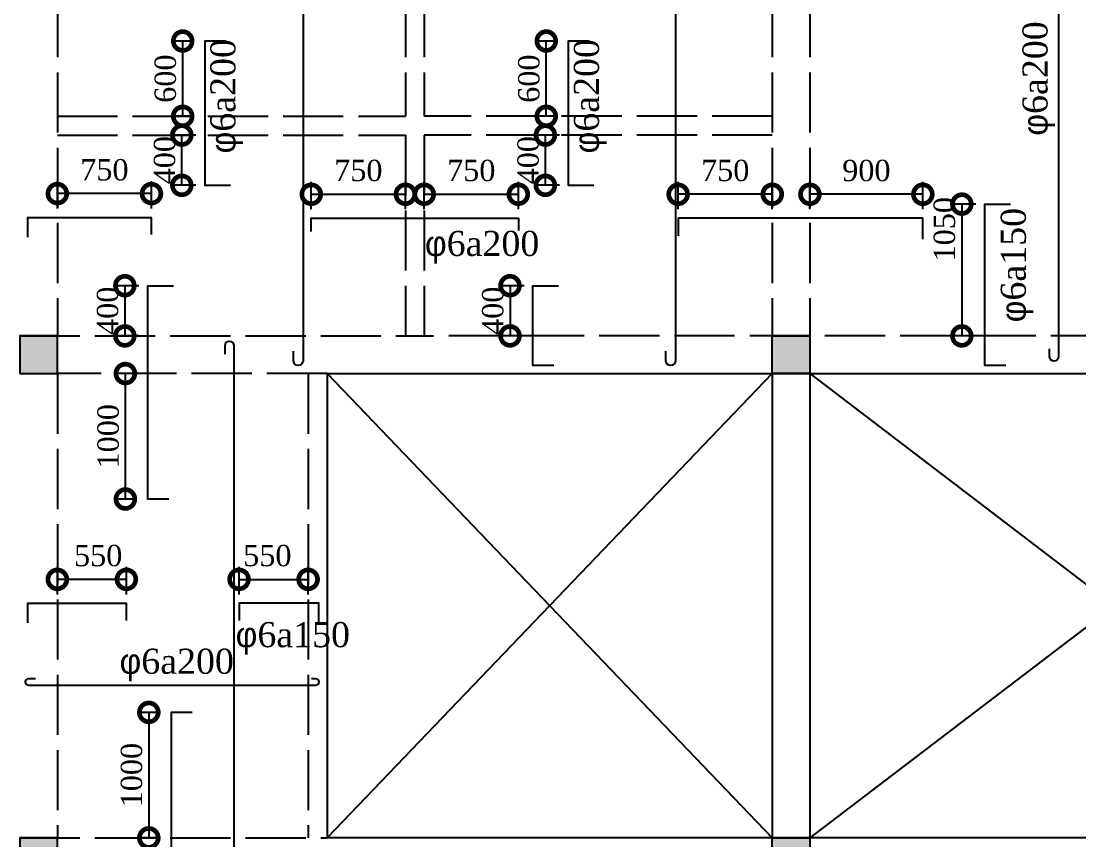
# Model space of a CAD drawing. Extents: x -105064 to -20964, y -943 to 58457.
# Drawn here: x -71584 to -63152, y 39517 to 46041 of the extents above; entities that cross this region are included whole.
import ezdxf

# ---------------------------------------------------------------- set-up
doc = ezdxf.new("R2010")
doc.units = 0
doc.header["$LTSCALE"] = 40
doc.linetypes.add('ACAD_ISO02W100', pattern=[15, 12, -3])
doc.layers.get('0').update_dxf_attribs({"linetype": 'CONTINUOUS'})
doc.layers.get('DEFPOINTS').update_dxf_attribs({"linetype": 'CONTINUOUS'})
for name, color, linetype in [('COT', 3, 'CONTINUOUS'), ('KTHUOT', 6, 'CONTINUOUS'), ('MANH', 2, 'CONTINUOUS'), ('TEXT', 7, 'CONTINUOUS'), ('THEP', 1, 'CONTINUOUS')]:
    doc.layers.add(name, color=color, linetype=linetype)
doc.styles.add('VNI-HELVE', font='')
doc.styles.add('VNI-TIMES', font='')
doc.styles.get('VNI-HELVE').set_extended_font_data('VNI-Helve')
doc.styles.get('VNI-TIMES').set_extended_font_data('VNI-Times')
doc.dimstyles.new('D1', dxfattribs={"dimscale": 0, "dimtxt": 300, "dimasz": 250, "dimexe": 250, "dimexo": 0, "dimgap": 160, "dimtad": 1, "dimdec": 0, "dimdsep": 46, "dimtxsty": 'VNI-HELVE', "dimblk1": 'ARCHTICK', "dimblk2": 'ARCHTICK', "dimsah": 1, "dimcen": 2.5, "dimclrd": 6, "dimclre": 6, "dimclrt": 6, "dimadec": 0, "dimazin": 0, "dimtfac": 1, "dimtdec": 0, "dimtmove": 0, "dimatfit": 3, "dimldrblk": 'ARCHTICK', "dimfxl": 1, "dimtolj": 1, "dimtzin": 0, "dimarcsym": 0})

# ---------------------------------------------------------------- blocks, each defined once
blk = doc.blocks.new('_DotSmall')
at = {"color": 0, "linetype": 'ByBlock', "const_width": 0.5}
blk.add_lwpolyline([(-0.0625, 0, 1), (0.0625, 0, 1)], format="xyb", close=True, dxfattribs=at)
blk = doc.blocks.new('*D117')
at = {"layer": 'DEFPOINTS', "color": 0, "linetype": 'Continuous', "transparency": 16777216}
for p in [(-67620.4, 44661.2), (-68370.8, 44471.6), (-67620.4, 44471.6)]:
    blk.add_point(p, dxfattribs=at)
at = {"layer": 'KTHUOT', "color": 9, "linetype": 'Continuous', "lineweight": -2, "transparency": 16777216}
for p, q in [((-68370.8, 44541.6), (-68370.8, 44761.2)), ((-67620.4, 44541.6), (-67620.4, 44761.2)), ((-68370.8, 44661.2), (-67620.4, 44661.2))]:
    blk.add_line(p, q, dxfattribs=at)
at = {"layer": 'KTHUOT', "color": 9, "linetype": 'Continuous', "lineweight": -2, "transparency": 16777216, "xscale": 300, "yscale": 300, "zscale": 300, "rotation": 180}
blk.add_blockref('_DotSmall', (-68370.8, 44661.2), dxfattribs=at)
at = {"layer": 'KTHUOT', "color": 9, "linetype": 'Continuous', "lineweight": -2, "transparency": 16777216, "xscale": 300, "yscale": 300, "zscale": 300}
blk.add_blockref('_DotSmall', (-67620.4, 44661.2), dxfattribs=at)
at = {"layer": 'KTHUOT', "color": 7, "linetype": 'Continuous', "transparency": 16777216, "insert": (-67995.6, 44849.6), "char_height": 170, "attachment_point": 5, "style": 'VNI-TIMES'}
blk.add_mtext('\\A1;750', dxfattribs=at)
blk = doc.blocks.new('_ARCHTICK')
at = {"color": 0, "linetype": 'ByBlock', "const_width": 0.15}
blk.add_lwpolyline([(-0.5, -0.5), (0.5, 0.5)], dxfattribs=at)
blk = doc.blocks.new('*D118')
at = {"layer": 'DEFPOINTS', "color": 0, "linetype": 'Continuous', "transparency": 16777216}
for p in [(-68520.8, 44661.2), (-69271.3, 44471.6), (-68520.8, 44471.6)]:
    blk.add_point(p, dxfattribs=at)
at = {"layer": 'KTHUOT', "color": 9, "linetype": 'Continuous', "lineweight": -2, "transparency": 16777216}
for p, q in [((-69271.3, 44541.6), (-69271.3, 44761.2)), ((-68520.8, 44541.6), (-68520.8, 44761.2)), ((-69271.3, 44661.2), (-68520.8, 44661.2))]:
    blk.add_line(p, q, dxfattribs=at)
at = {"layer": 'KTHUOT', "color": 9, "linetype": 'Continuous', "lineweight": -2, "transparency": 16777216, "xscale": 300, "yscale": 300, "zscale": 300, "rotation": 180}
blk.add_blockref('_DotSmall', (-69271.3, 44661.2), dxfattribs=at)
at = {"layer": 'KTHUOT', "color": 9, "linetype": 'Continuous', "lineweight": -2, "transparency": 16777216, "xscale": 300, "yscale": 300, "zscale": 300}
blk.add_blockref('_DotSmall', (-68520.8, 44661.2), dxfattribs=at)
at = {"layer": 'KTHUOT', "color": 7, "linetype": 'Continuous', "transparency": 16777216, "insert": (-68896.1, 44849.6), "char_height": 170, "attachment_point": 5, "style": 'VNI-TIMES'}
blk.add_mtext('\\A1;750', dxfattribs=at)
blk = doc.blocks.new('*D120')
at = {"layer": 'DEFPOINTS', "color": 0, "linetype": 'Continuous', "transparency": 16777216}
for p in [(-66346.3, 44661.2), (-66346.3, 44471.6), (-65595.8, 44471.6)]:
    blk.add_point(p, dxfattribs=at)
at = {"layer": 'KTHUOT', "color": 9, "linetype": 'Continuous', "lineweight": -2, "transparency": 16777216}
for p, q in [((-66346.3, 44541.6), (-66346.3, 44761.2)), ((-65595.8, 44541.6), (-65595.8, 44761.2)), ((-65595.8, 44661.2), (-66346.3, 44661.2))]:
    blk.add_line(p, q, dxfattribs=at)
at = {"layer": 'KTHUOT', "color": 9, "linetype": 'Continuous', "lineweight": -2, "transparency": 16777216, "xscale": 300, "yscale": 300, "zscale": 300, "rotation": 180}
blk.add_blockref('_DotSmall', (-66346.3, 44661.2), dxfattribs=at)
at = {"layer": 'KTHUOT', "color": 9, "linetype": 'Continuous', "lineweight": -2, "transparency": 16777216, "xscale": 300, "yscale": 300, "zscale": 300}
blk.add_blockref('_DotSmall', (-65595.8, 44661.2), dxfattribs=at)
at = {"layer": 'KTHUOT', "color": 7, "linetype": 'Continuous', "transparency": 16777216, "insert": (-65971.1, 44849.6), "char_height": 170, "attachment_point": 5, "style": 'VNI-TIMES'}
blk.add_mtext('\\A1;750', dxfattribs=at)
blk = doc.blocks.new('*D119')
at = {"layer": 'DEFPOINTS', "color": 0, "linetype": 'Continuous', "transparency": 16777216}
for p in [(-65295.8, 44661.2), (-65295.8, 44471.6), (-64395.4, 44471.6)]:
    blk.add_point(p, dxfattribs=at)
at = {"layer": 'KTHUOT', "color": 9, "linetype": 'Continuous', "lineweight": -2, "transparency": 16777216}
for p, q in [((-65295.8, 44541.6), (-65295.8, 44761.2)), ((-64395.4, 44541.6), (-64395.4, 44761.2)), ((-64395.4, 44661.2), (-65295.8, 44661.2))]:
    blk.add_line(p, q, dxfattribs=at)
at = {"layer": 'KTHUOT', "color": 9, "linetype": 'Continuous', "lineweight": -2, "transparency": 16777216, "xscale": 300, "yscale": 300, "zscale": 300, "rotation": 180}
blk.add_blockref('_DotSmall', (-65295.8, 44661.2), dxfattribs=at)
at = {"layer": 'KTHUOT', "color": 9, "linetype": 'Continuous', "lineweight": -2, "transparency": 16777216, "xscale": 300, "yscale": 300, "zscale": 300}
blk.add_blockref('_DotSmall', (-64395.4, 44661.2), dxfattribs=at)
at = {"layer": 'KTHUOT', "color": 7, "linetype": 'Continuous', "transparency": 16777216, "insert": (-64845.6, 44849.3), "char_height": 170, "attachment_point": 5, "style": 'VNI-TIMES'}
blk.add_mtext('\\A1;900', dxfattribs=at)
blk = doc.blocks.new('*D121')
at = {"layer": 'DEFPOINTS', "color": 0, "linetype": 'Continuous', "transparency": 16777216}
for p in [(-71295.8, 44666.4), (-71295.8, 44476.8), (-70545.4, 44476.8)]:
    blk.add_point(p, dxfattribs=at)
at = {"layer": 'KTHUOT', "color": 9, "linetype": 'Continuous', "lineweight": -2, "transparency": 16777216}
for p, q in [((-71295.8, 44546.8), (-71295.8, 44766.4)), ((-70545.4, 44546.8), (-70545.4, 44766.4)), ((-70545.4, 44666.4), (-71295.8, 44666.4))]:
    blk.add_line(p, q, dxfattribs=at)
at = {"layer": 'KTHUOT', "color": 9, "linetype": 'Continuous', "lineweight": -2, "transparency": 16777216, "xscale": 300, "yscale": 300, "zscale": 300, "rotation": 180}
blk.add_blockref('_DotSmall', (-71295.8, 44666.4), dxfattribs=at)
at = {"layer": 'KTHUOT', "color": 9, "linetype": 'Continuous', "lineweight": -2, "transparency": 16777216, "xscale": 300, "yscale": 300, "zscale": 300}
blk.add_blockref('_DotSmall', (-70545.4, 44666.4), dxfattribs=at)
at = {"layer": 'KTHUOT', "color": 7, "linetype": 'Continuous', "transparency": 16777216, "insert": (-70920.6, 44854.9), "char_height": 170, "attachment_point": 5, "style": 'VNI-TIMES'}
blk.add_mtext('\\A1;750', dxfattribs=at)
blk = doc.blocks.new('*D151')
at = {"layer": 'DEFPOINTS', "color": 0, "linetype": 'Continuous', "transparency": 16777216}
for p in [(-69296.2, 41592.5), (-69846.7, 41402.8), (-69296.2, 41402.8)]:
    blk.add_point(p, dxfattribs=at)
at = {"layer": 'KTHUOT', "color": 9, "linetype": 'Continuous', "lineweight": -2, "transparency": 16777216}
for p, q in [((-69846.7, 41472.8), (-69846.7, 41692.5)), ((-69296.2, 41472.8), (-69296.2, 41692.5)), ((-69846.7, 41592.5), (-69296.2, 41592.5))]:
    blk.add_line(p, q, dxfattribs=at)
at = {"layer": 'KTHUOT', "color": 9, "linetype": 'Continuous', "lineweight": -2, "transparency": 16777216, "xscale": 300, "yscale": 300, "zscale": 300, "rotation": 180}
blk.add_blockref('_DotSmall', (-69846.7, 41592.5), dxfattribs=at)
at = {"layer": 'KTHUOT', "color": 9, "linetype": 'Continuous', "lineweight": -2, "transparency": 16777216, "xscale": 300, "yscale": 300, "zscale": 300}
blk.add_blockref('_DotSmall', (-69296.2, 41592.5), dxfattribs=at)
at = {"layer": 'KTHUOT', "color": 7, "linetype": 'Continuous', "transparency": 16777216, "insert": (-69621.4, 41780.9), "char_height": 170, "attachment_point": 5, "style": 'VNI-TIMES'}
blk.add_mtext('\\A1;550', dxfattribs=at)
blk = doc.blocks.new('*D150')
at = {"layer": 'DEFPOINTS', "color": 0, "linetype": 'Continuous', "transparency": 16777216}
for p in [(-71295.5, 41592.5), (-71295.5, 41402.8), (-70745, 41402.8)]:
    blk.add_point(p, dxfattribs=at)
at = {"layer": 'KTHUOT', "color": 9, "linetype": 'Continuous', "lineweight": -2, "transparency": 16777216}
for p, q in [((-71295.5, 41472.8), (-71295.5, 41692.5)), ((-70745, 41472.8), (-70745, 41692.5)), ((-70745, 41592.5), (-71295.5, 41592.5))]:
    blk.add_line(p, q, dxfattribs=at)
at = {"layer": 'KTHUOT', "color": 9, "linetype": 'Continuous', "lineweight": -2, "transparency": 16777216, "xscale": 300, "yscale": 300, "zscale": 300, "rotation": 180}
blk.add_blockref('_DotSmall', (-71295.5, 41592.5), dxfattribs=at)
at = {"layer": 'KTHUOT', "color": 9, "linetype": 'Continuous', "lineweight": -2, "transparency": 16777216, "xscale": 300, "yscale": 300, "zscale": 300}
blk.add_blockref('_DotSmall', (-70745, 41592.5), dxfattribs=at)
at = {"layer": 'KTHUOT', "color": 7, "linetype": 'Continuous', "transparency": 16777216, "insert": (-70970.2, 41780.9), "char_height": 170, "attachment_point": 5, "style": 'VNI-TIMES'}
blk.add_mtext('\\A1;550', dxfattribs=at)
blk = doc.blocks.new('*D342')
at = {"layer": 'DEFPOINTS', "color": 0, "linetype": 'Continuous', "transparency": 16777216}
for p in [(-70303.2, 45132.4), (-70120.8, 45132.4), (-70120.8, 44732.4)]:
    blk.add_point(p, dxfattribs=at)
at = {"layer": 'KTHUOT', "color": 9, "linetype": 'Continuous', "lineweight": -2, "transparency": 16777216}
for p, q in [((-70190.8, 45132.4), (-70373.2, 45132.4)), ((-70303.2, 44732.4), (-70303.2, 45132.4)), ((-70190.8, 44732.4), (-70373.2, 44732.4))]:
    blk.add_line(p, q, dxfattribs=at)
at = {"layer": 'KTHUOT', "color": 9, "linetype": 'Continuous', "lineweight": -2, "transparency": 16777216, "xscale": 300, "yscale": 300, "zscale": 300}
for p, rotation in [((-70303.2, 45132.4), 90), ((-70303.2, 44732.4), 270)]:
    blk.add_blockref('_DotSmall', p, dxfattribs=dict(at, rotation=rotation))
at = {"layer": 'KTHUOT', "color": 7, "linetype": 'Continuous', "transparency": 16777216, "insert": (-70440.2, 44932.4), "char_height": 170, "attachment_point": 5, "rotation": 90, "style": 'VNI-TIMES'}
blk.add_mtext('\\A1;400', dxfattribs=at)
blk = doc.blocks.new('*D343')
at = {"layer": 'DEFPOINTS', "color": 0, "linetype": 'Continuous', "transparency": 16777216}
for p in [(-70296.1, 45882.3), (-70163.2, 45882.3), (-70163.2, 45282.4)]:
    blk.add_point(p, dxfattribs=at)
at = {"layer": 'KTHUOT', "color": 9, "linetype": 'Continuous', "lineweight": -2, "transparency": 16777216}
for p, q in [((-70233.2, 45882.3), (-70366.1, 45882.3)), ((-70296.1, 45282.4), (-70296.1, 45882.3)), ((-70233.2, 45282.4), (-70366.1, 45282.4))]:
    blk.add_line(p, q, dxfattribs=at)
at = {"layer": 'KTHUOT', "color": 9, "linetype": 'Continuous', "lineweight": -2, "transparency": 16777216, "xscale": 300, "yscale": 300, "zscale": 300}
for p, rotation in [((-70296.1, 45882.3), 90), ((-70296.1, 45282.4), 270)]:
    blk.add_blockref('_DotSmall', p, dxfattribs=dict(at, rotation=rotation))
at = {"layer": 'KTHUOT', "color": 7, "linetype": 'Continuous', "transparency": 16777216, "insert": (-70434.1, 45582.4), "char_height": 170, "attachment_point": 5, "rotation": 90, "style": 'VNI-TIMES'}
blk.add_mtext('\\A1;600', dxfattribs=at)
blk = doc.blocks.new('*D346')
at = {"layer": 'DEFPOINTS', "color": 0, "linetype": 'Continuous', "transparency": 16777216}
for p in [(-67504.2, 43932.5), (-67686.6, 43532.4), (-67504.2, 43532.4)]:
    blk.add_point(p, dxfattribs=at)
at = {"layer": 'KTHUOT', "color": 9, "linetype": 'Continuous', "lineweight": -2, "transparency": 16777216}
for p, q in [((-67574.2, 43932.5), (-67756.6, 43932.5)), ((-67686.6, 43932.5), (-67686.6, 43532.4)), ((-67574.2, 43532.4), (-67756.6, 43532.4))]:
    blk.add_line(p, q, dxfattribs=at)
at = {"layer": 'KTHUOT', "color": 9, "linetype": 'Continuous', "lineweight": -2, "transparency": 16777216, "xscale": 300, "yscale": 300, "zscale": 300}
for p, rotation in [((-67686.6, 43932.5), 90), ((-67686.6, 43532.4), 270)]:
    blk.add_blockref('_DotSmall', p, dxfattribs=dict(at, rotation=rotation))
at = {"layer": 'KTHUOT', "color": 7, "linetype": 'Continuous', "transparency": 16777216, "insert": (-67823.6, 43732.5), "char_height": 170, "attachment_point": 5, "rotation": 90, "style": 'VNI-TIMES'}
blk.add_mtext('\\A1;400', dxfattribs=at)
blk = doc.blocks.new('*D345')
at = {"layer": 'DEFPOINTS', "color": 0, "linetype": 'Continuous', "transparency": 16777216}
for p in [(-67404.8, 45132.4), (-67222.4, 45132.4), (-67222.4, 44732.4)]:
    blk.add_point(p, dxfattribs=at)
at = {"layer": 'KTHUOT', "color": 9, "linetype": 'Continuous', "lineweight": -2, "transparency": 16777216}
for p, q in [((-67292.4, 45132.4), (-67474.8, 45132.4)), ((-67404.8, 44732.4), (-67404.8, 45132.4)), ((-67292.4, 44732.4), (-67474.8, 44732.4))]:
    blk.add_line(p, q, dxfattribs=at)
at = {"layer": 'KTHUOT', "color": 9, "linetype": 'Continuous', "lineweight": -2, "transparency": 16777216, "xscale": 300, "yscale": 300, "zscale": 300}
for p, rotation in [((-67404.8, 45132.4), 90), ((-67404.8, 44732.4), 270)]:
    blk.add_blockref('_DotSmall', p, dxfattribs=dict(at, rotation=rotation))
at = {"layer": 'KTHUOT', "color": 7, "linetype": 'Continuous', "transparency": 16777216, "insert": (-67541.8, 44932.4), "char_height": 170, "attachment_point": 5, "rotation": 90, "style": 'VNI-TIMES'}
blk.add_mtext('\\A1;400', dxfattribs=at)
blk = doc.blocks.new('*D344')
at = {"layer": 'DEFPOINTS', "color": 0, "linetype": 'Continuous', "transparency": 16777216}
for p in [(-67397.7, 45882.3), (-67264.8, 45882.3), (-67264.8, 45282.4)]:
    blk.add_point(p, dxfattribs=at)
at = {"layer": 'KTHUOT', "color": 9, "linetype": 'Continuous', "lineweight": -2, "transparency": 16777216}
for p, q in [((-67334.8, 45882.3), (-67467.7, 45882.3)), ((-67397.7, 45282.4), (-67397.7, 45882.3)), ((-67334.8, 45282.4), (-67467.7, 45282.4))]:
    blk.add_line(p, q, dxfattribs=at)
at = {"layer": 'KTHUOT', "color": 9, "linetype": 'Continuous', "lineweight": -2, "transparency": 16777216, "xscale": 300, "yscale": 300, "zscale": 300}
for p, rotation in [((-67397.7, 45882.3), 90), ((-67397.7, 45282.4), 270)]:
    blk.add_blockref('_DotSmall', p, dxfattribs=dict(at, rotation=rotation))
at = {"layer": 'KTHUOT', "color": 7, "linetype": 'Continuous', "transparency": 16777216, "insert": (-67535.7, 45582.4), "char_height": 170, "attachment_point": 5, "rotation": 90, "style": 'VNI-TIMES'}
blk.add_mtext('\\A1;600', dxfattribs=at)
blk = doc.blocks.new('*D347')
at = {"layer": 'DEFPOINTS', "color": 0, "linetype": 'Continuous', "transparency": 16777216}
for p in [(-63902, 44582.5), (-64084.5, 43532.4), (-63902, 43532.4)]:
    blk.add_point(p, dxfattribs=at)
at = {"layer": 'KTHUOT', "color": 9, "linetype": 'Continuous', "lineweight": -2, "transparency": 16777216}
for p, q in [((-63972, 44582.5), (-64154.5, 44582.5)), ((-64084.5, 44582.5), (-64084.5, 43532.4)), ((-63972, 43532.4), (-64154.5, 43532.4))]:
    blk.add_line(p, q, dxfattribs=at)
at = {"layer": 'KTHUOT', "color": 9, "linetype": 'Continuous', "lineweight": -2, "transparency": 16777216, "xscale": 300, "yscale": 300, "zscale": 300}
for p, rotation in [((-64084.5, 44582.5), 90), ((-64084.5, 43532.4), 270)]:
    blk.add_blockref('_DotSmall', p, dxfattribs=dict(at, rotation=rotation))
at = {"layer": 'KTHUOT', "color": 7, "linetype": 'Continuous', "transparency": 16777216, "insert": (-64222.9, 44382.5), "char_height": 170, "attachment_point": 5, "rotation": 90, "style": 'VNI-TIMES'}
blk.add_mtext('\\A1;1050', dxfattribs=at)
blk = doc.blocks.new('*D364')
at = {"layer": 'DEFPOINTS', "color": 0, "linetype": 'Continuous', "transparency": 16777216}
for p in [(-70575.1, 43932.5), (-70757.5, 43532.4), (-70575.1, 43532.4)]:
    blk.add_point(p, dxfattribs=at)
at = {"layer": 'KTHUOT', "color": 9, "linetype": 'Continuous', "lineweight": -2, "transparency": 16777216}
for p, q in [((-70645.1, 43932.5), (-70827.5, 43932.5)), ((-70757.5, 43932.5), (-70757.5, 43532.4)), ((-70645.1, 43532.4), (-70827.5, 43532.4))]:
    blk.add_line(p, q, dxfattribs=at)
at = {"layer": 'KTHUOT', "color": 9, "linetype": 'Continuous', "lineweight": -2, "transparency": 16777216, "xscale": 300, "yscale": 300, "zscale": 300}
for p, rotation in [((-70757.5, 43932.5), 90), ((-70757.5, 43532.4), 270)]:
    blk.add_blockref('_DotSmall', p, dxfattribs=dict(at, rotation=rotation))
at = {"layer": 'KTHUOT', "color": 7, "linetype": 'Continuous', "transparency": 16777216, "insert": (-70894.5, 43732.5), "char_height": 170, "attachment_point": 5, "rotation": 90, "style": 'VNI-TIMES'}
blk.add_mtext('\\A1;400', dxfattribs=at)
blk = doc.blocks.new('*D365')
at = {"layer": 'DEFPOINTS', "color": 0, "linetype": 'Continuous', "transparency": 16777216}
for p in [(-70753.3, 43232.4), (-70620.4, 43232.4), (-70620.4, 42232.5)]:
    blk.add_point(p, dxfattribs=at)
at = {"layer": 'KTHUOT', "color": 9, "linetype": 'Continuous', "lineweight": -2, "transparency": 16777216}
for p, q in [((-70690.4, 43232.4), (-70823.3, 43232.4)), ((-70753.3, 42232.5), (-70753.3, 43232.4)), ((-70690.4, 42232.5), (-70823.3, 42232.5))]:
    blk.add_line(p, q, dxfattribs=at)
at = {"layer": 'KTHUOT', "color": 9, "linetype": 'Continuous', "lineweight": -2, "transparency": 16777216, "xscale": 300, "yscale": 300, "zscale": 300}
for p, rotation in [((-70753.3, 43232.4), 90), ((-70753.3, 42232.5), 270)]:
    blk.add_blockref('_DotSmall', p, dxfattribs=dict(at, rotation=rotation))
at = {"layer": 'KTHUOT', "color": 7, "linetype": 'Continuous', "transparency": 16777216, "insert": (-70890.3, 42732.5), "char_height": 170, "attachment_point": 5, "rotation": 90, "style": 'VNI-TIMES'}
blk.add_mtext('\\A1;1000', dxfattribs=at)
blk = doc.blocks.new('*D436')
at = {"layer": 'DEFPOINTS', "color": 0, "linetype": 'Continuous', "transparency": 16777216}
for p in [(-70433.6, 40532.3), (-70566.5, 39532.4), (-70433.6, 39532.4)]:
    blk.add_point(p, dxfattribs=at)
at = {"layer": 'KTHUOT', "color": 9, "linetype": 'Continuous', "lineweight": -2, "transparency": 16777216}
for p, q in [((-70503.6, 40532.3), (-70636.5, 40532.3)), ((-70566.5, 40532.3), (-70566.5, 39532.4)), ((-70503.6, 39532.4), (-70636.5, 39532.4))]:
    blk.add_line(p, q, dxfattribs=at)
at = {"layer": 'KTHUOT', "color": 9, "linetype": 'Continuous', "lineweight": -2, "transparency": 16777216, "xscale": 300, "yscale": 300, "zscale": 300}
for p, rotation in [((-70566.5, 40532.3), 90), ((-70566.5, 39532.4), 270)]:
    blk.add_blockref('_DotSmall', p, dxfattribs=dict(at, rotation=rotation))
at = {"layer": 'KTHUOT', "color": 7, "linetype": 'Continuous', "transparency": 16777216, "insert": (-70703.6, 40032.4), "char_height": 170, "attachment_point": 5, "rotation": 90, "style": 'VNI-TIMES'}
blk.add_mtext('\\A1;1000', dxfattribs=at)

msp = doc.modelspace()

# ---------------------------------------------------------------- linework, layer by layer
at = {"layer": 'COT'}
for points in [[(-71595.8, 43232.4), (-71295.8, 43232.4), (-71295.8, 43532.4), (-71595.8, 43532.4)], [(-65295.8, 43232.4), (-65595.8, 43232.4), (-65595.8, 43532.4), (-65295.8, 43532.4)], [(-71595.8, 39232.4), (-71295.8, 39232.4), (-71295.8, 39532.4), (-71595.8, 39532.4)], [(-65295.8, 39232.4), (-65595.8, 39232.4), (-65595.8, 39532.4), (-65295.8, 39532.4)]]:
    msp.add_lwpolyline(points, close=True, dxfattribs=at)
for points in [[(-71595.8, 43232.4), (-71295.8, 43232.4), (-71595.8, 43532.4), (-71295.8, 43532.4)], [(-65295.8, 43232.4), (-65595.8, 43232.4), (-65295.8, 43532.4), (-65595.8, 43532.4)], [(-71595.8, 39232.4), (-71295.8, 39232.4), (-71595.8, 39532.4), (-71295.8, 39532.4)], [(-65295.8, 39232.4), (-65595.8, 39232.4), (-65295.8, 39532.4), (-65595.8, 39532.4)]]:
    msp.add_solid(points, dxfattribs=at)
at = {"layer": 'MANH', "linetype": 'ACAD_ISO02W100'}
for p, q in [((-71295.8, 47432.4), (-71295.8, 43532.4)), ((-68520.8, 47432.4), (-68520.8, 45282.4)), ((-68370.8, 47432.4), (-68370.8, 45282.4)), ((-65595.8, 47432.4), (-65595.8, 43532.4)), ((-65295.8, 47432.4), (-65295.8, 43532.4)), ((-71295.8, 45282.4), (-68520.8, 45282.4)), ((-65595.8, 45282.4), (-68370.8, 45282.4)), ((-71295.8, 45132.4), (-68520.8, 45132.4)), ((-68520.8, 45132.4), (-68520.8, 43532.4)), ((-65595.8, 45132.4), (-68370.8, 45132.4)), ((-68370.8, 45132.4), (-68370.8, 43532.4)), ((-71595.8, 43532.4), (-68595.8, 43532.4)), ((-68595.8, 43532.4), (-68295.8, 43532.4)), ((-65295.8, 43532.4), (-68295.8, 43532.4)), ((-61695.8, 43532.4), (-65295.8, 43532.4)), ((-71295.8, 43232.4), (-71295.8, 39532.4)), ((-69145.8, 43232.4), (-71295.8, 43232.4)), ((-69295.8, 43232.4), (-69295.8, 39532.4)), ((-68595.8, 43232.4), (-68295.8, 43232.4)), ((-71595.8, 39532.4), (-69145.8, 39532.4))]:
    msp.add_line(p, q, dxfattribs=at)
at = {"layer": 'MANH', "color": 9}
for p, q in [((-65595.8, 43232.4), (-69145.8, 39532.4)), ((-69145.8, 43232.4), (-65595.8, 39532.4)), ((-60445.8, 43232.4), (-65295.8, 39532.4)), ((-65295.8, 43232.4), (-60445.8, 39532.4))]:
    msp.add_line(p, q, dxfattribs=at)
at = {"layer": 'MANH', "linetype": 'Continuous'}
for p, q in [((-69145.8, 43232.4), (-69145.8, 39532.4)), ((-69145.8, 43232.4), (-65595.8, 43232.4)), ((-65595.8, 43232.4), (-60445.8, 43232.4)), ((-65595.8, 43232.4), (-65595.8, 39532.4)), ((-65295.8, 43232.4), (-65295.8, 39532.4)), ((-65295.8, 39532.4), (-69145.8, 39532.4)), ((-60445.8, 39532.4), (-65295.8, 39532.4))]:
    msp.add_line(p, q, dxfattribs=at)
at = {"layer": 'THEP'}
for points in [[(-69337, 51632.4), (-69337, 43334.7, -1), (-69414.2, 43334.7), (-69414.2, 43411.5)], [(-66366.8, 51632.4), (-66366.8, 43334.7, -1), (-66444, 43334.7), (-66444, 43411.5)], [(-63313.3, 51632.4), (-63313.3, 43367.3, -1), (-63384.4, 43367.3), (-63384.4, 43430.5)], [(-69959, 43387.8), (-69959, 43457, -1), (-69889.7, 43457), (-69889.7, 37381.6, -1), (-69935.2, 37381.6), (-69935.2, 37427.8)], [(-71469.6, 40800.1), (-71526.3, 40800.1, 1), (-71526.3, 40750.5), (-69234, 40750.5, 1), (-69234, 40800.1), (-69269.5, 40800.1)]]:
    msp.add_lwpolyline(points, format="xyb", dxfattribs=at)
for points in [[(-69952.9, 45882.3), (-70120.8, 45882.3), (-70120.8, 44732.4), (-69915.9, 44732.4)], [(-67054.5, 45882.3), (-67222.4, 45882.3), (-67222.4, 44732.4), (-67017.5, 44732.4)], [(-63734.2, 43296.9), (-63902, 43296.9), (-63902, 44582.5), (-63697.1, 44582.5)], [(-71531.4, 44318.7), (-71531.4, 44476.8), (-70546.4, 44476.8), (-70546.4, 44339.8)], [(-69271.3, 44365.2), (-69271.3, 44471.6), (-67620.4, 44471.6), (-67620.4, 44372.8)], [(-64395.4, 44302.7), (-64395.4, 44471.6), (-66346.3, 44471.6), (-66346.3, 44328.6)], [(-70407.2, 42232.4), (-70575.1, 42232.4), (-70575.1, 43932.5), (-70370.2, 43932.5)], [(-67336.3, 43296.9), (-67504.2, 43296.9), (-67504.2, 43932.5), (-67299.3, 43932.5)], [(-71531, 41244.7), (-71531, 41402.8), (-70746, 41402.8), (-70746, 41265.8)], [(-69210.6, 41244.7), (-69210.6, 41402.8), (-69845.6, 41402.8), (-69845.6, 41265.8)], [(-70220.5, 40532.4), (-70388.3, 40532.4), (-70388.3, 38832.4), (-70183.4, 38832.4)]]:
    msp.add_lwpolyline(points, dxfattribs=at)

# ---------------------------------------------------------------- texts
at = {"layer": 'TEXT', "char_height": 200, "width": 982.857, "attachment_point": 1, "rotation": 90, "style": 'VNI-TIMES'}
for s, insert in [('{\\fSymbol|b0|i0|c2|p16;f}6a200', (-63601.3, 45127.8)), ('{\\fSymbol|b0|i0|c2|p16;f}6a200', (-70076.1, 44986.5)), ('{\\fSymbol|b0|i0|c2|p16;f}6a200', (-67177.7, 44986.5)), ('{\\fSymbol|b0|i0|c2|p16;f}6a150', (-63774.3, 43640.6))]:
    msp.add_mtext(s, dxfattribs=dict(at, insert=insert))
at = {"layer": 'TEXT', "char_height": 200, "width": 982.857, "attachment_point": 1, "style": 'VNI-TIMES'}
for s, insert in [('{\\fSymbol|b0|i0|c2|p16;f}6a200', (-68364.9, 44369.4)), ('{\\fSymbol|b0|i0|c2|p16;f}6a150', (-69874.2, 41251.9)), ('{\\fSymbol|b0|i0|c2|p16;f}6a200', (-70799.7, 41039.9))]:
    msp.add_mtext(s, dxfattribs=dict(at, insert=insert))

# ---------------------------------------------------------------- dimensions: what is measured, and where the dimension line sits
at = {"layer": 'KTHUOT', "color": 6, "linetype": 'Continuous'}
for base, p1, p2, angle, override, picture, middle in [((-70296.1, 45882.3), (-70163.2, 45282.4), (-70163.2, 45882.3), 270, {"dimscale": 1, "dimtxt": 170, "dimasz": 300, "dimexe": 70, "dimexo": 70, "dimgap": 50, "dimtxsty": 'VNI-TIMES', "dimblk1": 'DotSmall', "dimblk2": 'DotSmall', "dimclrd": 9, "dimclre": 9, "dimclrt": 7}, '*D343', (-70434.1, 45582.4)), ((-67397.7, 45882.3), (-67264.8, 45282.4), (-67264.8, 45882.3), 270, {"dimscale": 1, "dimtxt": 170, "dimasz": 300, "dimexe": 70, "dimexo": 70, "dimgap": 50, "dimtxsty": 'VNI-TIMES', "dimblk1": 'DotSmall', "dimblk2": 'DotSmall', "dimclrd": 9, "dimclre": 9, "dimclrt": 7}, '*D344', (-67535.7, 45582.4)), ((-71295.8, 44666.4), (-70545.4, 44476.8), (-71295.8, 44476.8), 180, {"dimscale": 1, "dimtxt": 170, "dimasz": 300, "dimexe": 100, "dimexo": 70, "dimgap": 100, "dimtxsty": 'VNI-TIMES', "dimblk1": 'DotSmall', "dimblk2": 'DotSmall', "dimclrd": 9, "dimclre": 9, "dimclrt": 7}, '*D121', (-70920.6, 44854.9)), ((-66346.2719, 44661.2442), (-65595.8347, 44471.6035), (-66346.2719, 44471.6035), 180, {"dimscale": 1, "dimtxt": 170, "dimasz": 300, "dimexe": 100, "dimexo": 70, "dimgap": 100, "dimtxsty": 'VNI-TIMES', "dimblk1": 'DotSmall', "dimblk2": 'DotSmall', "dimclrd": 9, "dimclre": 9, "dimclrt": 7}, '*D120', (-65971.0533, 44849.6492)), ((-65295.8, 44661.2), (-64395.4, 44471.6), (-65295.8, 44471.6), 180, {"dimscale": 1, "dimtxt": 170, "dimasz": 300, "dimexe": 100, "dimexo": 70, "dimgap": 100, "dimtxsty": 'VNI-TIMES', "dimblk1": 'DotSmall', "dimblk2": 'DotSmall', "dimclrd": 9, "dimclre": 9, "dimclrt": 7}, '*D119', (-64845.6, 44849.3)), ((-70753.3, 43232.4), (-70620.4, 42232.5), (-70620.4, 43232.4), 270, {"dimscale": 1, "dimtxt": 170, "dimasz": 300, "dimexe": 70, "dimexo": 70, "dimgap": 50, "dimtxsty": 'VNI-TIMES', "dimblk1": 'DotSmall', "dimblk2": 'DotSmall', "dimclrd": 9, "dimclre": 9, "dimclrt": 7}, '*D365', (-70890.3, 42732.5)), ((-70566.5, 39532.4), (-70433.6, 40532.3), (-70433.6, 39532.4), 90, {"dimscale": 1, "dimtxt": 170, "dimasz": 300, "dimexe": 70, "dimexo": 70, "dimgap": 50, "dimtxsty": 'VNI-TIMES', "dimblk1": 'DotSmall', "dimblk2": 'DotSmall', "dimclrd": 9, "dimclre": 9, "dimclrt": 7}, '*D436', (-70703.6, 40032.4))]:
    dim = msp.add_linear_dim(base=base, p1=p1, p2=p2, angle=angle, dimstyle='D1', override=override, dxfattribs=at)
    dim.commit()
    dim.dimension.update_dxf_attribs({"geometry": picture, "text_midpoint": middle})
for base, p1, p2, angle, override, picture, middle in [((-70303.2, 45132.4), (-70120.8, 44732.4), (-70120.8, 45132.4), 270, {"dimscale": 1, "dimtxt": 170, "dimasz": 300, "dimexe": 70, "dimexo": 70, "dimgap": 50, "dimtxsty": 'VNI-TIMES', "dimblk1": 'DotSmall', "dimblk2": 'DotSmall', "dimclrd": 9, "dimclre": 9, "dimclrt": 7}, '*D342', (-70303.2, 44932.4)), ((-67404.8, 45132.4), (-67222.4, 44732.4), (-67222.4, 45132.4), 270, {"dimscale": 1, "dimtxt": 170, "dimasz": 300, "dimexe": 70, "dimexo": 70, "dimgap": 50, "dimtxsty": 'VNI-TIMES', "dimblk1": 'DotSmall', "dimblk2": 'DotSmall', "dimclrd": 9, "dimclre": 9, "dimclrt": 7}, '*D345', (-67404.8, 44932.4)), ((-64084.5, 43532.4), (-63902, 44582.5), (-63902, 43532.4), 90, {"dimscale": 1, "dimtxt": 170, "dimasz": 300, "dimexe": 70, "dimexo": 70, "dimgap": 50, "dimtxsty": 'VNI-TIMES', "dimblk1": 'DotSmall', "dimblk2": 'DotSmall', "dimclrd": 9, "dimclre": 9, "dimclrt": 7}, '*D347', (-64084.5, 44382.5)), ((-70757.5, 43532.4), (-70575.1, 43932.5), (-70575.1, 43532.4), 90, {"dimscale": 1, "dimtxt": 170, "dimasz": 300, "dimexe": 70, "dimexo": 70, "dimgap": 50, "dimtxsty": 'VNI-TIMES', "dimblk1": 'DotSmall', "dimblk2": 'DotSmall', "dimclrd": 9, "dimclre": 9, "dimclrt": 7}, '*D364', (-70757.5, 43732.5)), ((-67686.6, 43532.4), (-67504.2, 43932.5), (-67504.2, 43532.4), 90, {"dimscale": 1, "dimtxt": 170, "dimasz": 300, "dimexe": 70, "dimexo": 70, "dimgap": 50, "dimtxsty": 'VNI-TIMES', "dimblk1": 'DotSmall', "dimblk2": 'DotSmall', "dimclrd": 9, "dimclre": 9, "dimclrt": 7}, '*D346', (-67686.6, 43732.5)), ((-71295.4558, 41592.4562), (-70745.0186, 41402.8155), (-71295.4558, 41402.8155), 180, {"dimscale": 1, "dimtxt": 170, "dimasz": 300, "dimexe": 100, "dimexo": 70, "dimgap": 100, "dimtxsty": 'VNI-TIMES', "dimblk1": 'DotSmall', "dimblk2": 'DotSmall', "dimclrd": 9, "dimclre": 9, "dimclrt": 7}, '*D150', (-70970.2372, 41592.4562))]:
    dim = msp.add_linear_dim(base=base, p1=p1, p2=p2, angle=angle, dimstyle='D1', override=override, dxfattribs=at)
    dim.commit()
    dim.dimension.update_dxf_attribs({"geometry": picture, "text_midpoint": middle, "dimtype": 160})
for base, p1, p2, picture, middle in [((-68520.8347, 44661.2442), (-69271.2719, 44471.6035), (-68520.8347, 44471.6035), '*D118', (-68896.0533, 44849.6492)), ((-67620.4, 44661.2), (-68370.8, 44471.6), (-67620.4, 44471.6), '*D117', (-67995.6, 44849.6))]:
    dim = msp.add_linear_dim(base=base, p1=p1, p2=p2, dimstyle='D1', override={"dimscale": 1, "dimtxt": 170, "dimasz": 300, "dimexe": 100, "dimexo": 70, "dimgap": 100, "dimtxsty": 'VNI-TIMES', "dimblk1": 'DotSmall', "dimblk2": 'DotSmall', "dimclrd": 9, "dimclre": 9, "dimclrt": 7}, dxfattribs=at)
    dim.commit()
    dim.dimension.update_dxf_attribs({"geometry": picture, "text_midpoint": middle})
dim = msp.add_linear_dim(base=(-69296.2135, 41592.4562), p1=(-69846.6507, 41402.8155), p2=(-69296.2135, 41402.8155), dimstyle='D1', override={"dimscale": 1, "dimtxt": 170, "dimasz": 300, "dimexe": 100, "dimexo": 70, "dimgap": 100, "dimtxsty": 'VNI-TIMES', "dimblk1": 'DotSmall', "dimblk2": 'DotSmall', "dimclrd": 9, "dimclre": 9, "dimclrt": 7}, dxfattribs=at)
dim.commit()
dim.dimension.update_dxf_attribs({"geometry": '*D151', "text_midpoint": (-69621.4321, 41592.4562), "dimtype": 160})

doc.saveas('drawing.dxf')
